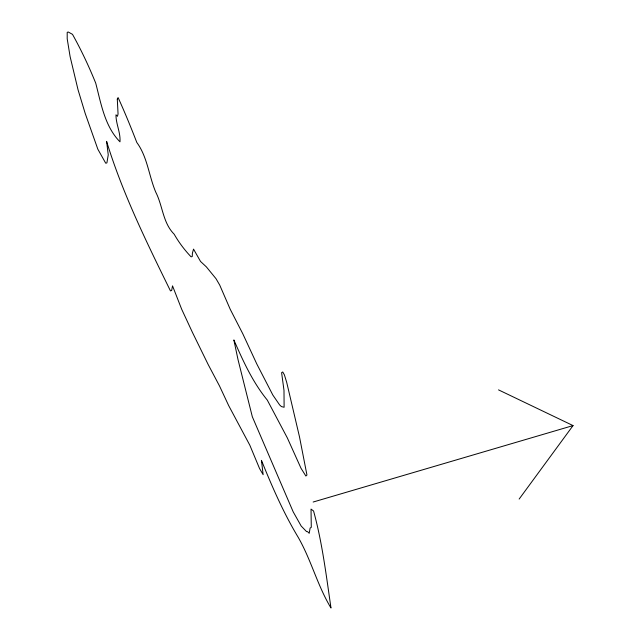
<?xml version="1.0" encoding="UTF-8"?>
<svg xmlns="http://www.w3.org/2000/svg" width="640" height="640" viewBox="0 0 640 640"><rect width="100%" height="100%" fill="white"/><g stroke="black" fill="none" stroke-linecap="round" stroke-linejoin="round"><path stroke-width="0.96" d="M519.152 499.064L573.048 425.584L498.528 389.872M313.152 502.032L573.048 425.584M117.296 99.112L118.056 113.976L117.464 116.288L115.968 114.816C115.912 124.064 120.68 132.496 119.984 141.832C104.696 126.344 101.032 103.4 95.72 83.136C88.888 66.28 81.312 50.176 72.496 34.336L68.216 32L67.2 32.36L67.2 38.8L70.096 56.544L78.04 89.776L85.184 113.384L97.832 149.184L105.728 163.216L106.888 162.928L108.248 154.864L106.592 141.352C122.512 193.336 146.6 242.24 170.464 290.896L171.672 290.504L172.52 285.84L181.672 309.224L192.552 332.64L208.176 364.544L219.512 385.976L228.648 405.544L249.832 445.216L259.544 468.512L263.136 474.68L261.456 460.36C272.112 486.752 283.496 512.856 298.184 537.288C311.248 560.024 317.44 585.648 330.992 608C326.224 575.504 322.312 542.752 313.568 511L311.032 509.088L311.28 527.352L310.128 528.04L309.208 533.32L307.616 531.664L306.584 531.624L301.184 526.048L293.184 511.832L252.328 416.76L238.032 359.688L233.856 339.936C243.136 361.128 252.64 382.088 267.288 400.088L287.344 437.928L301 468.24L305.864 476.016L306.952 475.04L299.48 436.8L286.712 382.408L284.384 374.832L282.76 371.976L281.608 372.664L283.992 390.384L284.112 407.264L281.424 406.584L279.648 404.96L272.856 395.08L256.832 364.04L242.8 333.784L230.248 309.336L219.712 285.064L216.024 278.712L206.36 266.872L200.544 261.464L193.536 249.104L192.392 253.208L192.256 256.544L191.096 256.832C184.592 250.048 178.848 242.376 174.152 234.184C162.824 222.856 162.8 205.96 155.8 192.248C148.88 175.984 147.488 156.968 136.808 142.472C130.96 127.36 124.8 112.264 118.088 97.576L117.296 99.112"/></g></svg>
